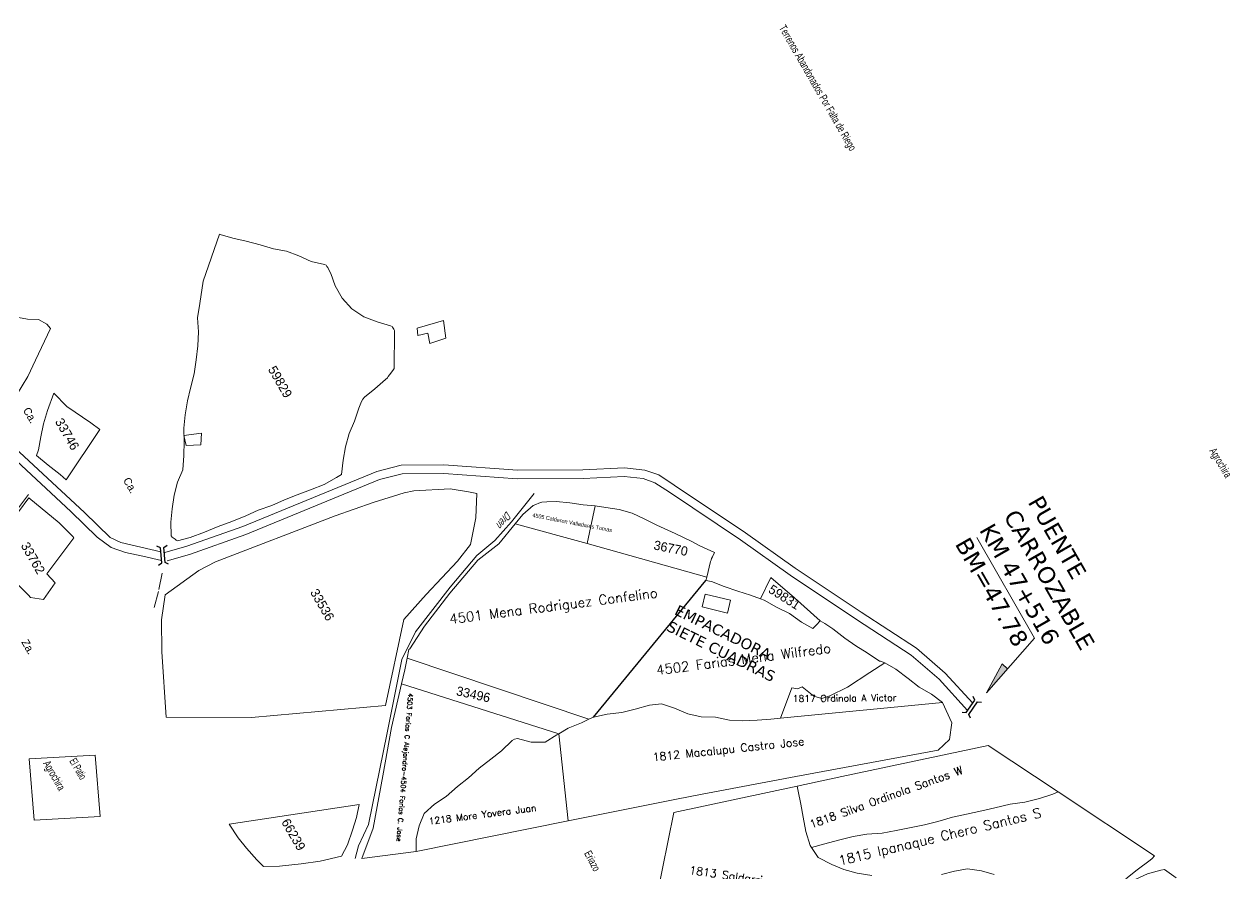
# Model space of a CAD drawing. Header units: metres. Extents: x 278 to 15006, y -2322 to 4522.
# Drawn here: x 12379 to 13297, y -462 to 186 of the extents above; entities that cross this region are included whole.
import ezdxf

# ---------------------------------------------------------------- set-up
doc = ezdxf.new("R2010")
doc.units = ezdxf.units.M
doc.header["$LTSCALE"] = 25.4
doc.header["$MEASUREMENT"] = 0
doc.linetypes.add('DASHED', pattern=[0.75, 0.5, -0.25])
for name, color, linetype in [('05', 7, 'Continuous'), ('17', 7, 'Continuous'), ('24', 7, 'Continuous'), ('51', 7, 'Continuous'), ('52', 7, 'Continuous'), ('PARCELAS', 3, 'Continuous'), ('TXTPARCEL', 7, 'Continuous')]:
    doc.layers.add(name, color=color, linetype=linetype)
doc.layers.add('cable via', color=32, linetype='Continuous', lineweight=30)
doc.layers.add('MANZANAS', color=6, linetype='Continuous', lineweight=18)
doc.styles.add('L140', font='simplex', dxfattribs={"height": 3.6})
doc.styles.add('L200', font='simplex', dxfattribs={"height": 5.1})
doc.styles.add('L240', font='simplex', dxfattribs={"height": 6.1})
doc.styles.add('L290', font='simplex', dxfattribs={"height": 7.4})

# ---------------------------------------------------------------- blocks, each defined once
blk = doc.blocks.new('POLYLINE15')
at = {"color": 7, "linetype": 'DASHED'}
for points in [[(527728.226401, 9466689.263836), (527729.941537, 9466691.723335), (527724.985785, 9466702.211201), (527722.000789, 9466702.46115)], [(527735.19414, 9466692.543168), (527732.209144, 9466692.803116), (527727.253392, 9466703.290981), (527728.968527, 9466705.75048)]]:
    blk.add_lwpolyline(points, dxfattribs=at)
blk = doc.blocks.new('POLYLINE14')
at = {"color": 7, "linetype": 'DASHED'}
for points in [[(527329.284209, 9466220.969156), (527326.826947, 9466219.259504), (527316.321741, 9466224.178503), (527316.074366, 9466227.157896)], [(527326.018854, 9466213.990576), (527325.763233, 9466216.979968), (527315.258027, 9466221.898967), (527312.800766, 9466220.189315)]]:
    blk.add_lwpolyline(points, dxfattribs=at)

msp = doc.modelspace()

# ---------------------------------------------------------------- hatches: boundary and pattern name
at = {"layer": 'cable via', "lineweight": 13}
h = msp.add_hatch(color=0, dxfattribs=at)
h.paths.add_polyline_path([(13128.46, -305.25), (13124.52, -301.46), (13117.95, -313.55), (13119.85, -315.11)])
h.paths.add_polyline_path([(13119.85, -315.11), (13117.95, -313.55), (13112.6, -323.39)])

# ---------------------------------------------------------------- linework, layer by layer
at = {"layer": '05', "color": 0, "linetype": 'Continuous', "lineweight": 13}
for points in [[(12483.28, -216.05), (12452.81, -208.86), (12444.55, -205.19), (12425.21, -186.16), (12326.04, -94.4), (12200.84, 21.26)], [(12197.31, 17.72), (12275.86, -56.09), (12346.58, -122.13), (12414.7, -185.35), (12434.73, -204.74), (12445.32, -212.67), (12456.21, -216.64), (12469.43, -219.37), (12483.83, -222.7)], [(12486.23, -216.58), (12503.18, -211.7), (12545.82, -196.75), (12647.84, -154.7), (12666.4, -150.06), (12699.05, -149.73), (12754.99, -153.87), (12804.85, -153.56), (12836.71, -151.96), (12852.23, -153.79), (12862.67, -157.44), (12874.43, -165.19), (12928.73, -201.48), (12966.67, -228.47), (13016.95, -262.1), (13059.14, -289.45), (13081, -308.4), (13101.96, -331.34)], [(12488.06, -222.9), (12505.19, -217.96), (12548.16, -202.89), (12649.9, -160.96), (12667.24, -156.62), (12698.83, -156.32), (12754.77, -160.46), (12805.03, -160.12), (12836.48, -158.55), (12850.75, -160.23), (12859.74, -163.38), (12870.8, -170.66), (12925, -206.89), (12962.93, -233.88), (13013.34, -267.59), (13055.18, -294.72), (13076.41, -313.11), (13098.11, -336.86)], [(12229.87, -365.63), (12292.42, -313.19), (12303.84, -293.24), (12308.04, -275.6), (12330.87, -258.69), (12340.75, -250.33), (12349.61, -236.44), (12348.5, -224.88), (12353.78, -219), (12363.95, -204.96), (12362.97, -196.67), (12370.93, -187.48), (12382.33, -172.23)], [(12767.79, -171.65), (12750.53, -193.19), (12737.81, -207.43), (12724.09, -218.78), (12703.8, -242.94), (12677.3, -276.92), (12666.9, -298.14), (12655.69, -353.89), (12641.5, -423.89), (12634.01, -440), (12631.31, -449.88)]]:
    msp.add_lwpolyline(points, dxfattribs=at)
at = {"layer": '17', "color": 0, "linetype": 'DASHED', "lineweight": 13}
msp.add_lwpolyline([(12478.23, -258.56), (12481.75, -244.71), (12484.75, -230.63)], dxfattribs=at)
at = {"layer": '24', "color": 0, "linetype": 'Continuous', "lineweight": 13}
msp.add_line((12899.36, -235.23), (12808.26, -209.78), dxfattribs=at)
at = {"layer": 'cable via', "color": 0, "lineweight": 13}
for p, q in [((13105.02, -205.13), (13149.01, -281.74)), ((13149.01, -281.74), (13112.6, -323.39)), ((13112.6, -323.39), (13124.52, -301.46)), ((13124.52, -301.46), (13128.46, -305.25))]:
    msp.add_line(p, q, dxfattribs=at)
at = {"layer": 'cable via', "color": 0, "lineweight": 20}
msp.add_lwpolyline([(12917.48, -252.95), (12915.13, -262.67), (12895.69, -257.97), (12898.04, -248.25)], close=True, dxfattribs=at)
at = {"layer": 'MANZANAS', "color": 0, "linetype": 'Continuous', "lineweight": 13}
for p, q in [((12678.72, -45.43), (12698.56, -39.81)), ((12679.04, -51.01), (12678.72, -45.43)), ((12698.56, -39.81), (12700.45, -53.14)), ((12686.79, -49.45), (12679.04, -51.01)), ((12688.36, -57.19), (12686.79, -49.45)), ((12700.45, -53.14), (12688.36, -57.19)), ((12500.9, -127.35), (12514.23, -125.45)), ((12502.46, -135.09), (12500.9, -127.35)), ((12514.23, -125.45), (12513.63, -134.46)), ((12513.63, -134.46), (12502.46, -135.09)), ((12899.36, -235.23), (12808.26, -209.78)), ((12433.19, -370.9), (12382.96, -373.8)), ((12382.96, -373.8), (12386.77, -420.61)), ((12437, -417.72), (12433.19, -370.9)), ((12386.77, -420.61), (12437, -417.72))]:
    msp.add_line(p, q, dxfattribs=at)
msp.add_lwpolyline([(12793.64, -421.15), (12786.53, -354.7), (12793.77, -350.44), (12803.92, -346.23), (12809.53, -343.58), (12812.91, -341.99), (12823.44, -339.64), (12834.69, -338.37), (12844.81, -335.9), (12855.57, -332.95), (12864.92, -331.96), (12874.82, -335.15), (12884.76, -339.6), (12895.01, -341.79), (12905.91, -342.1), (12916.51, -344.31), (12926.55, -344.89), (12937.7, -344.25), (12948.15, -343.56), (12955.53, -342.72), (13078.91, -330.84), (13086.09, -346.23), (13084.28, -359.15), (13075.74, -367.16), (12967.28, -387.31), (12895.79, -400.6), (12876.3, -404.52), (12793.64, -421.15)], close=True, dxfattribs=at)
at = {"layer": 'PARCELAS', "color": 0}
msp.add_line((12812.91, -341.99), (12898.7, -237.96), dxfattribs=at)
at = {"layer": 'PARCELAS', "color": 0, "linetype": 'Continuous', "lineweight": 13}
for points in [[(12659.87, -44.72), (12660.32, -45.5), (12660.73, -46.42), (12661.23, -47.29), (12661.35, -47.91), (12661.06, -76.32), (12660.62, -77.16), (12658.53, -79.74), (12657.49, -81.14), (12656.53, -82.5), (12655.95, -83.3), (12654.55, -84.67), (12646.41, -91.77), (12638.48, -98.05), (12637.1, -99.66), (12636.21, -101.32), (12635.75, -102.73), (12634.27, -106.58), (12630.86, -116.49), (12626.7, -125.92), (12624.05, -135.98), (12622.09, -146.22), (12620.92, -157.03), (12617.02, -159.27), (12607.74, -164.6), (12597.27, -168.65), (12587.13, -172.5), (12577.56, -176.51), (12567.8, -180.6), (12557.39, -184.16), (12547.92, -188.56), (12537.46, -192.83), (12527.07, -196.62), (12516.52, -200.94), (12505.7, -205.19), (12495.94, -207.69), (12494.84, -207.16), (12494.21, -206.48), (12491.88, -204.83), (12491.15, -203.75), (12490.95, -193.37), (12491.99, -183.31), (12493.39, -172.71), (12496.05, -162.88), (12499.9, -153.52), (12500.71, -142.68), (12501.07, -131.86), (12500.67, -121.72), (12501.7, -111.67), (12503.56, -101.03), (12505.85, -91.18), (12508.77, -80.39), (12510.07, -69.61), (12511.56, -58.96), (12511.94, -48.37), (12511.32, -37.65), (12513.03, -26.75), (12515.5, -9.76), (12527.98, 26.11), (12528.49, 25.83), (12538.14, 23.07), (12548.23, 20.79), (12559, 18.09), (12569.08, 15), (12579.04, 13.11), (12588.38, 9.48), (12597.91, 5.15), (12608.11, 3.05), (12609.18, 2.4), (12609.87, 1.4), (12610.45, 0.59), (12610.8, -0.02), (12612.73, -3.99), (12616.04, -13.38), (12621.55, -22.79), (12628.92, -30.78), (12638.05, -36.84), (12648.18, -40.83), (12658.24, -43.69), (12659.44, -44.17), (12659.87, -44.72)], [(12360.67, -33.95), (12355.34, -44.53), (12350.09, -53.07), (12343.91, -61.59), (12339.61, -70.97), (12336.04, -80.41), (12332.3, -88.28), (12338.72, -92.98), (12340.98, -96.93), (12348.66, -103), (12360.58, -116.62), (12369.72, -102.97), (12373.29, -96.59), (12381.9, -82.35), (12387.62, -69.84), (12399.06, -45.9), (12396.43, -42.52), (12389.92, -38.87), (12381.68, -38.61), (12367.85, -36.18), (12360.67, -33.95)], [(12436.89, -122.7), (12429.96, -117.62), (12411.74, -105.37), (12401.76, -95.05), (12396.86, -108.21), (12393.81, -118.38), (12391.84, -128.39), (12389.95, -138.36), (12388.63, -142.69), (12397.51, -149.92), (12406.53, -157.2), (12411.24, -161.14), (12436.89, -122.7)], [(12487.22, -342.14), (12484.09, -292.26), (12483.7, -267.76), (12486.51, -248.7), (12512.31, -230.34), (12524.92, -223.6), (12616.19, -188.63), (12645.19, -178.45), (12668.69, -171.09), (12676.14, -169.5), (12703.73, -167.98), (12717.68, -170.27), (12724.19, -171.64), (12723.33, -189.99), (12719.17, -210.46), (12709.43, -223.23), (12685.59, -248.49), (12668.5, -267.51), (12654.36, -333.18), (12552.36, -342.19), (12487.22, -342.14)], [(12416.13, -204.27), (12405.9, -193.81), (12382.77, -174.94), (12374.74, -185.44), (12367.07, -196.8), (12367.83, -197.99), (12368.92, -200.7), (12354.66, -221.45), (12382.52, -248.97), (12383.97, -250.86), (12393.84, -252.28), (12402.76, -239.76), (12396.33, -232.77), (12416.98, -205.29), (12416.13, -204.27)], [(12814.3, -180.9), (12808.26, -209.78), (12753.24, -194.68), (12759.12, -187.46), (12766.96, -180.64), (12769.07, -179.9), (12771.22, -179), (12773.69, -178.28), (12777.3, -177.94), (12784.57, -177.56), (12794.9, -178.67), (12805.02, -180.24), (12814.3, -180.9)], [(12808.26, -209.78), (12899.36, -235.23), (12902.2, -223.38), (12902.28, -222.87), (12902.6, -222.27), (12902.85, -221.15), (12903.62, -219.74), (12905.14, -216.48), (12894.13, -211.42), (12887.32, -207.85), (12875.1, -201.97), (12861.37, -195.63), (12852.14, -191.01), (12842.57, -186.59), (12832.56, -183.81), (12822.51, -182.19), (12814.3, -180.9), (12808.26, -209.78)], [(12809.53, -343.58), (12812.91, -341.99), (12823.44, -339.64), (12834.69, -338.37), (12844.81, -335.9), (12855.57, -332.95), (12864.92, -331.96), (12874.82, -335.15), (12884.76, -339.6), (12895.01, -341.79), (12905.91, -342.1), (12916.51, -344.31), (12926.55, -344.89), (12937.7, -344.25), (12948.15, -343.56), (12955.53, -342.72), (12964.12, -319.7), (12968.54, -320.42), (12971.97, -318.96), (12980.94, -326.04), (12987.02, -327.81), (12993.15, -325.75), (13006.43, -319.15), (13023.49, -308.09), (13035.1, -300.56), (13031.69, -299.28), (13030.94, -299.37), (13021.56, -292.88), (13012.79, -287.64), (13004.57, -281.76), (12995.48, -274.76), (12989.27, -270.6), (12985.7, -268.6), (12983.01, -271.54), (12980.26, -274.38), (12971.61, -269.55), (12962.37, -263.09), (12952.45, -258.07), (12943.1, -252.83), (12940.17, -251.77), (12932.62, -249.04), (12923.04, -246.01), (12912.66, -242.4), (12902.9, -238.66), (12898.7, -237.96), (12899.36, -235.23), (12808.26, -209.78), (12753.24, -194.68), (12740.85, -209.88), (12724.81, -222.26), (12703.6, -247.47), (12684.16, -272.57), (12673.06, -289.89), (12672.28, -290.53), (12670.93, -297.14), (12809.53, -343.58)], [(12940.17, -251.77), (12948.2, -235.7), (12966.29, -250.96), (12985.7, -268.6), (12983.01, -271.54), (12980.26, -274.38), (12971.61, -269.55), (12962.37, -263.09), (12952.45, -258.07), (12943.1, -252.83), (12940.17, -251.77)], [(12666.66, -316.71), (12786.53, -354.7), (12793.77, -350.44), (12803.92, -346.23), (12809.53, -343.58), (12670.93, -297.14), (12669.09, -306.02), (12666.66, -316.71)], [(12955.53, -342.72), (12964.12, -319.7), (12968.54, -320.42), (12971.97, -318.96), (12980.94, -326.04), (12987.02, -327.81), (12993.15, -325.75), (13006.43, -319.15), (13023.49, -308.09), (13035.1, -300.56), (13043.48, -305.55), (13052.74, -312.45), (13061.1, -319.18), (13070.45, -324.42), (13078.91, -330.84), (12955.53, -342.72)], [(12677.91, -444.34), (12677.78, -434.8), (12680.07, -424.95), (12683.97, -415.45), (12691.71, -408.46), (12700.82, -402.43), (12709.43, -394.95), (12717.65, -388.38), (12725.88, -381.01), (12734.62, -374.14), (12742.81, -367.71), (12750.91, -359.94), (12752.77, -358.76), (12754.99, -358.41), (12765.36, -360.99), (12776.16, -361.13), (12784.98, -355.61), (12786.53, -354.7), (12666.66, -316.71), (12659.15, -349.89), (12652.53, -386.84), (12645.17, -426.56), (12636.43, -449.82), (12677.91, -444.34)], [(12677.91, -444.34), (12677.78, -434.8), (12680.07, -424.95), (12683.97, -415.45), (12691.71, -408.46), (12700.82, -402.43), (12709.43, -394.95), (12717.65, -388.38), (12725.88, -381.01), (12734.62, -374.14), (12742.81, -367.71), (12750.91, -359.94), (12752.77, -358.76), (12754.99, -358.41), (12765.36, -360.99), (12776.16, -361.13), (12784.98, -355.61), (12786.53, -354.7), (12793.64, -421.15), (12677.91, -444.34)], [(12979.09, -441.41), (12989.37, -438.66), (12999.74, -435.83), (13010.86, -432.9), (13021.24, -431.31), (13032.93, -430.37), (13043.52, -428.33), (13053.8, -426.35), (13065.14, -424.21), (13075.46, -421.52), (13086.7, -418.18), (13097.36, -415.87), (13108.81, -413.32), (13118.86, -411.13), (13130.58, -408.44), (13141.64, -406.82), (13152.9, -404.15), (13163.09, -400.61), (13167.16, -399.01), (13113.79, -363.53), (13002.3, -387.18), (12968.31, -394.51), (12968.86, -398.32), (12970.87, -408.23), (12972.79, -418.2), (12974.77, -429.29), (12978.12, -439.94), (12979.09, -441.41)], [(12535.37, -423.64), (12542.27, -434.09), (12548.48, -441.78), (12556.34, -450.77), (12561.54, -455.89), (12573.6, -455.72), (12590.11, -453.9), (12604.68, -451.83), (12620.91, -447.92), (12625.49, -439.43), (12629.38, -428.19), (12632.32, -418.4), (12634.38, -408.66)]]:
    msp.add_lwpolyline(points, close=True, dxfattribs=at)
for points in [[(12861.24, -478.79), (12874.22, -414.78), (12968.31, -394.51), (12968.86, -398.32), (12970.87, -408.23), (12972.79, -418.2), (12974.77, -429.29), (12978.12, -439.94), (12979.09, -441.41), (12984.15, -449.04), (12984.15, -449.04), (12994.49, -454.4), (13003.84, -458.03), (13014.04, -460.94), (13025.12, -462.77)], [(13025.12, -462.77), (13014.04, -460.94), (13003.84, -458.03), (12994.49, -454.4), (12984.15, -449.04), (12979.09, -441.41), (12979.09, -441.41), (12989.37, -438.66), (12999.74, -435.83), (13010.86, -432.9), (13021.24, -431.31), (13032.93, -430.37), (13043.52, -428.33), (13053.8, -426.35), (13065.14, -424.21), (13075.46, -421.52), (13086.7, -418.18), (13097.36, -415.87), (13108.81, -413.32), (13118.86, -411.13), (13130.58, -408.44), (13141.64, -406.82), (13152.9, -404.15), (13163.09, -400.61), (13167.16, -399.01), (13240.39, -447.67), (13238.77, -449.87), (13237.27, -451.07), (13227.34, -458.28), (13218.65, -465.23)], [(13078.07, -461.99), (13088.18, -459.53), (13098.01, -457.58), (13108.59, -459.12), (13118.43, -462)], [(13118.43, -462), (13108.59, -459.12), (13098.01, -457.58), (13088.18, -459.53), (13078.07, -461.99)], [(13257.13, -464.58), (13248.11, -458.11), (13245.37, -458.76), (13235.08, -461.32), (13225.84, -465.71)]]:
    msp.add_lwpolyline(points, dxfattribs=at)

# ---------------------------------------------------------------- block references
at = {"layer": '17', "color": 0, "lineweight": 13, "rotation": 299.8628692538783}
for name in ['POLYLINE14', 'POLYLINE15']:
    msp.add_blockref(name, (-8459374.18, -4256391.22), dxfattribs=at)

# ---------------------------------------------------------------- texts
at = {"layer": '51', "color": 0, "lineweight": 13}
for s, height, rotation, width, p in [('Terrenos Abandonados Por Falta de Riego', 5.9538, 299.96287, 0.717949, (12954.12, 183.35)), ('Agrochira', 5.954, 300.86287, 0.666667, (13282.05, -139.06)), ('Agrochira', 5.954, 299.96287, 0.666667, (12393.31, -377.27)), ('El Patio', 5.954, 299.96287, 0.5, (12413.35, -375.44)), ('Eriazo', 5.954, 297.86287, 0.666667, (12805.67, -445.77))]:
    msp.add_text(s, height=height, rotation=rotation, dxfattribs=dict(at, width=width)).set_placement(p)
for s, p in [('Ca.', (12377.96, -108.05)), ('Ca.', (12454.24, -161.44)), ('Za.', (12376.78, -284.88))]:
    msp.add_text(s, height=5.954, rotation=299.96287, dxfattribs=at).set_placement(p)
at = {"layer": '51', "color": 0, "lineweight": 13, "style": 'L240'}
msp.add_text('1812 Macalupu Castro Jose', height=6.1, rotation=6.06394, dxfattribs=at).set_placement((12858.42, -375.63))
at = {"layer": '52', "color": 0, "lineweight": 13, "oblique": 20, "width": 0.75}
msp.add_text('Dren', height=5.954, rotation=231.56287, dxfattribs=at).set_placement((12746.83, -184.55))
at = {"layer": 'cable via', "color": 0, "lineweight": 13, "insert": (13154.73, -171.68), "char_height": 12.8, "width": 983.104, "attachment_point": 1, "rotation": 299.86287}
msp.add_mtext('{\\fVerdana|b0|i0|c0|p34;PUENTE\\PCARROZABLE\\PKM 47+516\\PBM=47.78}', dxfattribs=at)
at = {"layer": 'cable via', "color": 0, "lineweight": 20, "insert": (12877.62, -256.08), "char_height": 8.192, "width": 629.187, "attachment_point": 1, "rotation": 333.85592}
msp.add_mtext('{\\fVerdana|b0|i0|c0|p34;EMPACADORA\\PSIETE CUADRAS}', dxfattribs=at)
at = {"layer": 'TXTPARCEL', "color": 0, "lineweight": 13}
for s, height, rotation, p in [('59829', 7.026, 299.96287, (12564.65, -76.87)), ('33746', 7.026, 299.96287, (12402.36, -116.72)), ('4505 Calderon Valladares Tomas', 3, 349.06287, (12766.26, -189.41)), ('33762', 7.026, 299.96287, (12376.31, -211.22)), ('36770', 7.034, 348.66287, (12858.39, -214.12)), ('33536', 7.026, 299.96287, (12596.77, -246.79)), ('59831', 7.026, 327.56287, (12945.6, -246.49)), ('33496', 7.026, 347.36287, (12707.89, -325.19)), ('66239', 7.026, 299.96287, (12574.83, -421.93))]:
    msp.add_text(s, height=height, rotation=rotation, dxfattribs=at).set_placement(p)
for s, height, rotation, style, p in [('4501 Mena Rodriguez Confelino', 7.4, 7.26801, 'L290', (12703.69, -271.01)), ('4502 Farias Mena Wilfredo', 7.4, 7.26801, 'L290', (12861.26, -309.9)), ('4503 Farias C Alejandro-4504 Farias C. Jose', 3.6, 265.48879, 'L140', (12671.86, -323.65)), ('1817 Ordinola A Victor', 5.1, 0.56287, 'L200', (12964.9, -330.48)), ('1818 Silva Ordinola Santos W', 6.1, 19.96287, 'L240', (12979.06, -426.86)), ('1218 More Yovera Juan', 5.1, 7.26801, 'L200', (12687.76, -423.96)), ('1815 Ipanaque Chero Santos S', 7.4, 13.49801, 'L290', (13000.7, -455.19)), ('1813 Saldarriaga A Amabilia-1804 Calderon M Laureano', 6.1, 351.68917, 'L240', (12885.7, -461.42))]:
    msp.add_text(s, height=height, rotation=rotation, dxfattribs=dict(at, style=style)).set_placement(p)

doc.saveas('drawing.dxf')
